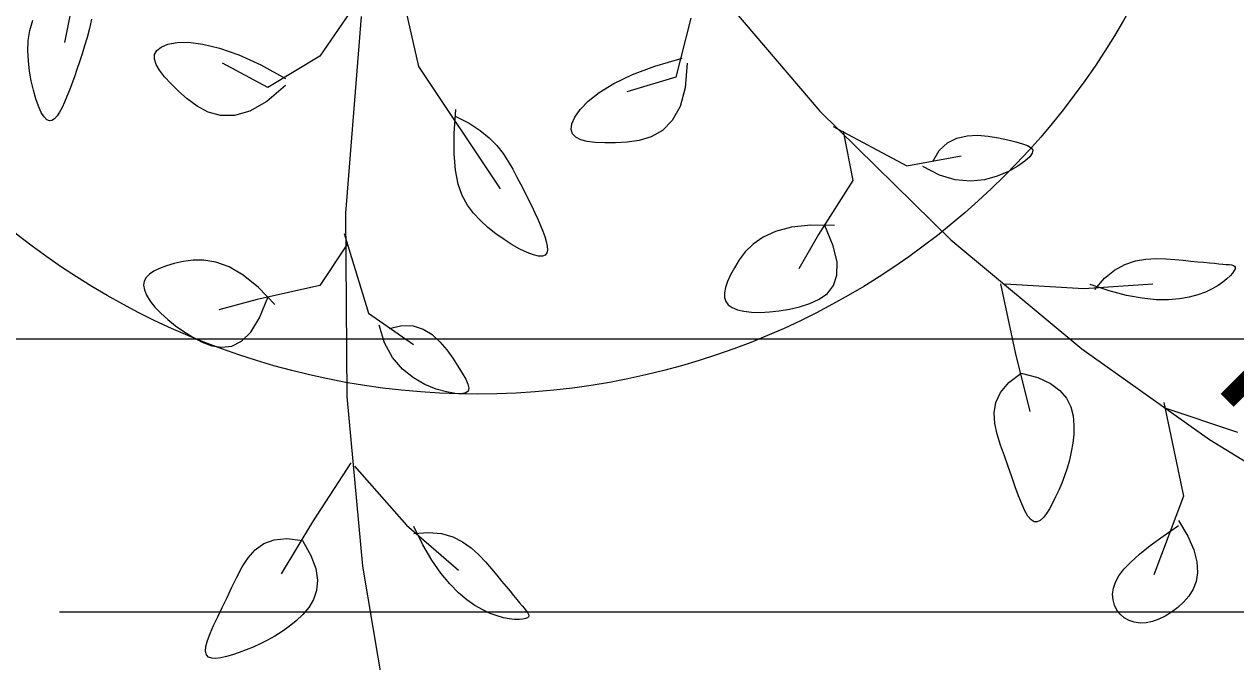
# Model space of a CAD drawing. Header units: centimetres. Extents: x -26724 to 60145, y -23645 to 6771.
# Drawn here: x -19266.5 to -19217.23, y 998.86 to 1024.82 of the extents above; entities that cross this region are included whole.
import ezdxf

# ---------------------------------------------------------------- set-up
doc = ezdxf.new("R2010")
doc.units = ezdxf.units.CM
for name, pattern in [('AUSGEZOGEN', [0]), ('DALEKOVOD_VN', [5, 2.5, -2.5]), ('PUNKT2_S9', [0.35, 0.15, -0.1, 0, -0.1])]:
    doc.linetypes.add(name, pattern=pattern)
doc.layers.add('3.IZGLED 2', color=7, linetype='Continuous', lineweight=9, true_color=0x4a4a4a)
doc.layers.add('4.KOTE', color=88, linetype='Continuous', lineweight=15)
doc.layers.add('Moebel', color=252, linetype='PUNKT2_S9', lineweight=13)
doc.styles.get("Standard").update_dxf_attribs({"font": 'calibri.ttf'})
doc.dimstyles.new('ja 1 50', dxfattribs={"dimtxt": 10, "dimasz": 5, "dimexe": 5, "dimexo": 5, "dimgap": 1, "dimtad": 1, "dimdec": 0, "dimtxsty": 'Standard', "dimblk": 'ARCHTICK', "dimcen": 2.5, "dimclrd": 256, "dimclrt": 7, "dimadec": 0, "dimazin": 0, "dimtfac": 1, "dimtdec": 0, "dimtix": 1, "dimtmove": 1, "dimatfit": 3, "dimldrblk": 'ARCHTICK', "dimfxl": 10, "dimfxlon": 1, "dimlwd": 0, "dimlwe": 9, "dimarcsym": 0})

# ---------------------------------------------------------------- blocks, each defined once
blk = doc.blocks.new('ggggt')
at = {"layer": 'Moebel', "color": 91, "linetype": 'AUSGEZOGEN', "lineweight": 18, "transparency": 33554687}
for p, q in [((1552.112, 1980.03, 13.5), (1550.936, 1974.158, 13.5)), ((1564.101, 1978.578, 13.5), (1565.343, 1973.177, 13.5)), ((1576.458, 1977.47, 13.5), (1581.655, 1971.359, 13.5)), ((1563.17, 1976.287, 13.5), (1561.329, 1973.598, 13.5)), ((1549.526, 1974.64, 13.5), (1549.652, 1975.062, 13.5)), ((1552.034, 1975.101, 13.5), (1551.958, 1974.721, 13.5)), ((1563.007, 1975.207, 13.5), (1562.361, 1967.211, 13.5)), ((1576.409, 1975.146, 13.5), (1575.809, 1972.743, 13.5)), ((1549.466, 1974.23, 13.5), (1549.526, 1974.64, 13.5)), ((1551.958, 1974.721, 13.5), (1551.862, 1974.363, 13.5)), ((1549.454, 1973.82, 13.5), (1549.466, 1974.23, 13.5)), ((1551.862, 1974.363, 13.5), (1551.757, 1974.02, 13.5)), ((1554.868, 1973.969, 13.5), (1555.142, 1974.081, 13.5)), ((1555.142, 1974.081, 13.5), (1555.515, 1974.151, 13.5)), ((1555.515, 1974.151, 13.5), (1555.987, 1974.161, 13.5)), ((1555.987, 1974.161, 13.5), (1556.562, 1974.092, 13.5)), ((1556.562, 1974.092, 13.5), (1557.241, 1973.928, 13.5)), ((1549.474, 1973.405, 13.5), (1549.454, 1973.82, 13.5)), ((1551.651, 1973.688, 13.5), (1551.547, 1973.366, 13.5)), ((1551.757, 1974.02, 13.5), (1551.651, 1973.688, 13.5)), ((1554.594, 1973.472, 13.5), (1554.601, 1973.662, 13.5)), ((1554.601, 1973.662, 13.5), (1554.69, 1973.828, 13.5)), ((1554.69, 1973.828, 13.5), (1554.868, 1973.969, 13.5)), ((1557.241, 1973.928, 13.5), (1558.026, 1973.651, 13.5)), ((1558.026, 1973.651, 13.5), (1558.92, 1973.244, 13.5)), ((1561.329, 1973.598, 13.5), (1559.206, 1972.323, 13.5)), ((1549.52, 1972.991, 13.5), (1549.474, 1973.405, 13.5)), ((1551.444, 1973.056, 13.5), (1551.342, 1972.758, 13.5)), ((1551.547, 1973.366, 13.5), (1551.444, 1973.056, 13.5)), ((1554.664, 1973.258, 13.5), (1554.594, 1973.472, 13.5)), ((1554.804, 1973.021, 13.5), (1554.664, 1973.258, 13.5)), ((1559.206, 1972.323, 13.5), (1557.367, 1973.312, 13.5)), ((1558.92, 1973.244, 13.5), (1559.925, 1972.688, 13.5)), ((1565.343, 1973.177, 13.5), (1568.663, 1968.193, 13.5)), ((1574.036, 1972.848, 13.5), (1574.956, 1973.192, 13.5)), ((1574.956, 1973.192, 13.5), (1576.059, 1973.509, 13.5)), ((1576.259, 1973.309, 13.5), (1576.184, 1972.309, 13.5)), ((1549.588, 1972.589, 13.5), (1549.52, 1972.991, 13.5)), ((1549.673, 1972.209, 13.5), (1549.588, 1972.589, 13.5)), ((1551.342, 1972.758, 13.5), (1551.24, 1972.475, 13.5)), ((1555.007, 1972.762, 13.5), (1554.804, 1973.021, 13.5)), ((1555.266, 1972.48, 13.5), (1555.007, 1972.762, 13.5)), ((1573.284, 1972.489, 13.5), (1574.036, 1972.848, 13.5)), ((1575.809, 1972.743, 13.5), (1573.81, 1972.142, 13.5)), ((1549.771, 1971.861, 13.5), (1549.673, 1972.209, 13.5)), ((1551.14, 1972.207, 13.5), (1551.039, 1971.955, 13.5)), ((1551.24, 1972.475, 13.5), (1551.14, 1972.207, 13.5)), ((1555.574, 1972.177, 13.5), (1555.266, 1972.48, 13.5)), ((1555.928, 1971.86, 13.5), (1555.574, 1972.177, 13.5)), ((1559.925, 1972.405, 13.5), (1559.164, 1971.751, 13.5)), ((1572.233, 1971.766, 13.5), (1572.688, 1972.124, 13.5)), ((1572.688, 1972.124, 13.5), (1573.284, 1972.489, 13.5)), ((1576.184, 1972.309, 13.5), (1575.975, 1971.541, 13.5)), ((1549.879, 1971.557, 13.5), (1549.771, 1971.861, 13.5)), ((1550.939, 1971.721, 13.5), (1550.839, 1971.507, 13.5)), ((1551.039, 1971.955, 13.5), (1550.939, 1971.721, 13.5)), ((1556.328, 1971.561, 13.5), (1555.928, 1971.86, 13.5)), ((1559.164, 1971.751, 13.5), (1558.473, 1971.356, 13.5)), ((1571.906, 1971.426, 13.5), (1572.233, 1971.766, 13.5)), ((1549.991, 1971.307, 13.5), (1549.879, 1971.557, 13.5)), ((1550.105, 1971.122, 13.5), (1549.991, 1971.307, 13.5)), ((1550.216, 1971.008, 13.5), (1550.105, 1971.122, 13.5)), ((1550.637, 1971.163, 13.5), (1550.534, 1971.047, 13.5)), ((1550.738, 1971.318, 13.5), (1550.637, 1971.163, 13.5)), ((1550.839, 1971.507, 13.5), (1550.738, 1971.318, 13.5)), ((1556.779, 1971.322, 13.5), (1556.328, 1971.561, 13.5)), ((1557.284, 1971.181, 13.5), (1556.779, 1971.322, 13.5)), ((1557.848, 1971.179, 13.5), (1557.284, 1971.181, 13.5)), ((1558.473, 1971.356, 13.5), (1557.848, 1971.179, 13.5)), ((1566.785, 1970.446, 13.5), (1566.856, 1971.421, 13.5)), ((1566.856, 1971.138, 13.5), (1567.392, 1970.863, 13.5)), ((1571.578, 1970.839, 13.5), (1571.692, 1971.113, 13.5)), ((1571.692, 1971.113, 13.5), (1571.906, 1971.426, 13.5)), ((1575.975, 1971.541, 13.5), (1575.658, 1970.974, 13.5)), ((1581.655, 1971.359, 13.5), (1586.986, 1966.12, 13.5)), ((1550.324, 1970.962, 13.5), (1550.216, 1971.008, 13.5)), ((1550.43, 1970.978, 13.5), (1550.324, 1970.962, 13.5)), ((1550.534, 1971.047, 13.5), (1550.43, 1970.978, 13.5)), ((1567.392, 1970.863, 13.5), (1567.839, 1970.573, 13.5)), ((1571.552, 1970.613, 13.5), (1571.578, 1970.839, 13.5)), ((1571.606, 1970.433, 13.5), (1571.552, 1970.613, 13.5)), ((1575.658, 1970.974, 13.5), (1575.258, 1970.577, 13.5)), ((1582.206, 1970.74, 13.5), (1585.204, 1969.138, 13.5)), ((1566.781, 1969.629, 13.5), (1566.785, 1970.446, 13.5)), ((1567.839, 1970.573, 13.5), (1568.211, 1970.269, 13.5)), ((1568.211, 1970.269, 13.5), (1568.519, 1969.956, 13.5)), ((1571.736, 1970.294, 13.5), (1571.606, 1970.433, 13.5)), ((1571.936, 1970.193, 13.5), (1571.736, 1970.294, 13.5)), ((1572.203, 1970.124, 13.5), (1571.936, 1970.193, 13.5)), ((1572.529, 1970.084, 13.5), (1572.203, 1970.124, 13.5)), ((1573.818, 1970.097, 13.5), (1573.344, 1970.072, 13.5)), ((1574.313, 1970.169, 13.5), (1573.818, 1970.097, 13.5)), ((1574.801, 1970.319, 13.5), (1574.313, 1970.169, 13.5)), ((1575.258, 1970.577, 13.5), (1574.801, 1970.319, 13.5)), ((1582.606, 1970.54, 13.5), (1583.006, 1968.537, 13.5)), ((1586.85, 1970.064, 13.5), (1587.232, 1970.257, 13.5)), ((1587.232, 1970.257, 13.5), (1587.648, 1970.353, 13.5)), ((1587.648, 1970.353, 13.5), (1588.079, 1970.374, 13.5)), ((1588.079, 1970.374, 13.5), (1588.51, 1970.339, 13.5)), ((1588.51, 1970.339, 13.5), (1588.924, 1970.27, 13.5)), ((1588.924, 1970.27, 13.5), (1589.303, 1970.189, 13.5)), ((1589.303, 1970.189, 13.5), (1589.632, 1970.11, 13.5)), ((1589.632, 1970.11, 13.5), (1589.904, 1970.034, 13.5)), ((1566.839, 1968.95, 13.5), (1566.781, 1969.629, 13.5)), ((1568.519, 1969.956, 13.5), (1568.774, 1969.636, 13.5)), ((1568.774, 1969.636, 13.5), (1568.988, 1969.314, 13.5)), ((1572.911, 1970.068, 13.5), (1572.529, 1970.084, 13.5)), ((1573.344, 1970.072, 13.5), (1572.911, 1970.068, 13.5)), ((1586.255, 1969.304, 13.5), (1586.519, 1969.754, 13.5)), ((1586.519, 1969.754, 13.5), (1586.85, 1970.064, 13.5)), ((1589.904, 1970.034, 13.5), (1590.113, 1969.955, 13.5)), ((1590.113, 1969.955, 13.5), (1590.253, 1969.867, 13.5)), ((1590.301, 1969.644, 13.5), (1590.198, 1969.498, 13.5)), ((1590.253, 1969.867, 13.5), (1590.317, 1969.766, 13.5)), ((1590.317, 1969.766, 13.5), (1590.301, 1969.644, 13.5)), ((1568.988, 1969.314, 13.5), (1569.173, 1968.993, 13.5)), ((1585.204, 1969.138, 13.5), (1587.403, 1969.539, 13.5)), ((1589.712, 1969.114, 13.5), (1589.334, 1968.9, 13.5)), ((1590.003, 1969.321, 13.5), (1589.712, 1969.114, 13.5)), ((1590.198, 1969.498, 13.5), (1590.003, 1969.321, 13.5)), ((1566.952, 1968.389, 13.5), (1566.839, 1968.95, 13.5)), ((1569.173, 1968.993, 13.5), (1569.341, 1968.676, 13.5)), ((1569.341, 1968.676, 13.5), (1569.502, 1968.366, 13.5)), ((1586.523, 1968.747, 13.5), (1585.855, 1969.104, 13.5)), ((1587.17, 1968.558, 13.5), (1586.523, 1968.747, 13.5)), ((1588.879, 1968.708, 13.5), (1588.36, 1968.568, 13.5)), ((1589.334, 1968.9, 13.5), (1588.879, 1968.708, 13.5)), ((1567.116, 1967.925, 13.5), (1566.952, 1968.389, 13.5)), ((1569.502, 1968.366, 13.5), (1569.656, 1968.065, 13.5)), ((1583.006, 1968.537, 13.5), (1581.606, 1966.335, 13.5)), ((1587.786, 1968.508, 13.5), (1587.17, 1968.558, 13.5)), ((1588.36, 1968.568, 13.5), (1587.786, 1968.508, 13.5)), ((1567.325, 1967.536, 13.5), (1567.116, 1967.925, 13.5)), ((1569.656, 1968.065, 13.5), (1569.802, 1967.772, 13.5)), ((1569.802, 1967.772, 13.5), (1569.94, 1967.49, 13.5)), ((1562.361, 1967.211, 13.5), (1562.426, 1959.736, 13.5)), ((1567.573, 1967.204, 13.5), (1567.325, 1967.536, 13.5)), ((1567.854, 1966.906, 13.5), (1567.573, 1967.204, 13.5)), ((1569.94, 1967.49, 13.5), (1570.069, 1967.218, 13.5)), ((1570.069, 1967.218, 13.5), (1570.187, 1966.957, 13.5)), ((1568.162, 1966.627, 13.5), (1567.854, 1966.906, 13.5)), ((1570.187, 1966.957, 13.5), (1570.294, 1966.708, 13.5)), ((1570.294, 1966.708, 13.5), (1570.389, 1966.472, 13.5)), ((1581.297, 1966.718, 13.5), (1580.506, 1966.632, 13.5)), ((1582.256, 1966.701, 13.5), (1581.297, 1966.718, 13.5)), ((1582.203, 1965.881, 13.5), (1581.857, 1966.701, 13.5)), ((1562.313, 1966.383, 13.5), (1563.301, 1963.13, 13.5)), ((1568.488, 1966.367, 13.5), (1568.162, 1966.627, 13.5)), ((1568.82, 1966.13, 13.5), (1568.488, 1966.367, 13.5)), ((1570.389, 1966.472, 13.5), (1570.47, 1966.25, 13.5)), ((1570.47, 1966.25, 13.5), (1570.532, 1966.045, 13.5)), ((1579.349, 1966.223, 13.5), (1578.945, 1965.938, 13.5)), ((1579.863, 1966.461, 13.5), (1579.349, 1966.223, 13.5)), ((1580.506, 1966.632, 13.5), (1579.863, 1966.461, 13.5)), ((1581.606, 1966.335, 13.5), (1580.807, 1964.933, 13.5)), ((1562.454, 1965.959, 13.5), (1561.321, 1964.26, 13.5)), ((1569.149, 1965.921, 13.5), (1568.82, 1966.13, 13.5)), ((1569.464, 1965.745, 13.5), (1569.149, 1965.921, 13.5)), ((1569.755, 1965.606, 13.5), (1569.464, 1965.745, 13.5)), ((1570.532, 1966.045, 13.5), (1570.57, 1965.863, 13.5)), ((1570.58, 1965.709, 13.5), (1570.555, 1965.586, 13.5)), ((1570.57, 1965.863, 13.5), (1570.58, 1965.709, 13.5)), ((1578.945, 1965.938, 13.5), (1578.63, 1965.624, 13.5)), ((1582.361, 1965.213, 13.5), (1582.203, 1965.881, 13.5)), ((1586.986, 1966.12, 13.5), (1592.317, 1961.684, 13.5)), ((1555.764, 1965.237, 13.5), (1555.403, 1965.15, 13.5)), ((1556.167, 1965.294, 13.5), (1555.764, 1965.237, 13.5)), ((1556.612, 1965.294, 13.5), (1556.167, 1965.294, 13.5)), ((1557.099, 1965.209, 13.5), (1556.612, 1965.294, 13.5)), ((1557.631, 1965.014, 13.5), (1557.099, 1965.209, 13.5)), ((1570.011, 1965.509, 13.5), (1569.755, 1965.606, 13.5)), ((1570.223, 1965.458, 13.5), (1570.011, 1965.509, 13.5)), ((1570.382, 1965.456, 13.5), (1570.223, 1965.458, 13.5)), ((1570.491, 1965.5, 13.5), (1570.382, 1965.456, 13.5)), ((1570.555, 1965.586, 13.5), (1570.491, 1965.5, 13.5)), ((1578.385, 1965.299, 13.5), (1578.192, 1964.982, 13.5)), ((1578.63, 1965.624, 13.5), (1578.385, 1965.299, 13.5)), ((1582.356, 1964.679, 13.5), (1582.361, 1965.213, 13.5)), ((1594.068, 1965.121, 13.5), (1594.494, 1965.264, 13.5)), ((1594.494, 1965.264, 13.5), (1594.918, 1965.337, 13.5)), ((1594.918, 1965.337, 13.5), (1595.332, 1965.358, 13.5)), ((1595.332, 1965.358, 13.5), (1595.729, 1965.345, 13.5)), ((1595.729, 1965.345, 13.5), (1596.1, 1965.316, 13.5)), ((1596.1, 1965.316, 13.5), (1596.44, 1965.286, 13.5)), ((1596.44, 1965.286, 13.5), (1596.749, 1965.257, 13.5)), ((1596.749, 1965.257, 13.5), (1597.028, 1965.23, 13.5)), ((1597.028, 1965.23, 13.5), (1597.28, 1965.205, 13.5)), ((1597.28, 1965.205, 13.5), (1597.507, 1965.183, 13.5)), ((1597.507, 1965.183, 13.5), (1597.709, 1965.163, 13.5)), ((1597.709, 1965.163, 13.5), (1597.889, 1965.146, 13.5)), ((1554.393, 1964.724, 13.5), (1554.261, 1964.589, 13.5)), ((1554.576, 1964.844, 13.5), (1554.393, 1964.724, 13.5)), ((1554.807, 1964.954, 13.5), (1554.576, 1964.844, 13.5)), ((1555.083, 1965.055, 13.5), (1554.807, 1964.954, 13.5)), ((1555.403, 1965.15, 13.5), (1555.083, 1965.055, 13.5)), ((1558.206, 1964.68, 13.5), (1557.631, 1965.014, 13.5)), ((1558.827, 1964.182, 13.5), (1558.206, 1964.68, 13.5)), ((1578.033, 1964.689, 13.5), (1577.909, 1964.422, 13.5)), ((1578.192, 1964.982, 13.5), (1578.033, 1964.689, 13.5)), ((1582.217, 1964.261, 13.5), (1582.356, 1964.679, 13.5)), ((1593.239, 1964.556, 13.5), (1593.647, 1964.891, 13.5)), ((1593.647, 1964.891, 13.5), (1594.068, 1965.121, 13.5)), ((1597.889, 1965.146, 13.5), (1598.049, 1965.132, 13.5)), ((1598.049, 1965.132, 13.5), (1598.189, 1965.121, 13.5)), ((1598.189, 1965.121, 13.5), (1598.309, 1965.109, 13.5)), ((1598.309, 1965.109, 13.5), (1598.407, 1965.095, 13.5)), ((1598.45, 1964.768, 13.5), (1598.352, 1964.653, 13.5)), ((1598.407, 1965.095, 13.5), (1598.482, 1965.074, 13.5)), ((1598.515, 1964.865, 13.5), (1598.45, 1964.768, 13.5)), ((1598.482, 1965.074, 13.5), (1598.532, 1965.044, 13.5)), ((1598.55, 1964.943, 13.5), (1598.515, 1964.865, 13.5)), ((1598.532, 1965.044, 13.5), (1598.555, 1965.001, 13.5)), ((1598.555, 1965.001, 13.5), (1598.55, 1964.943, 13.5)), ((1554.181, 1964.438, 13.5), (1554.156, 1964.268, 13.5)), ((1554.156, 1964.268, 13.5), (1554.188, 1964.077, 13.5)), ((1554.261, 1964.589, 13.5), (1554.181, 1964.438, 13.5)), ((1561.321, 1964.26, 13.5), (1558.774, 1963.692, 13.5)), ((1559.493, 1963.492, 13.5), (1558.827, 1964.182, 13.5)), ((1577.823, 1964.181, 13.5), (1577.779, 1963.966, 13.5)), ((1577.909, 1964.422, 13.5), (1577.823, 1964.181, 13.5)), ((1581.969, 1963.941, 13.5), (1582.217, 1964.261, 13.5)), ((1589.003, 1964.332, 13.5), (1589.602, 1961.529, 13.5)), ((1589.203, 1964.332, 13.5), (1592.401, 1964.132, 13.5)), ((1592.401, 1964.132, 13.5), (1595.2, 1964.332, 13.5)), ((1593.435, 1964.039, 13.5), (1592.651, 1964.298, 13.5)), ((1592.851, 1964.098, 13.5), (1593.239, 1964.556, 13.5)), ((1597.855, 1964.255, 13.5), (1597.618, 1964.122, 13.5)), ((1598.055, 1964.392, 13.5), (1597.855, 1964.255, 13.5)), ((1598.22, 1964.526, 13.5), (1598.055, 1964.392, 13.5)), ((1598.352, 1964.653, 13.5), (1598.22, 1964.526, 13.5)), ((1554.188, 1964.077, 13.5), (1554.279, 1963.862, 13.5)), ((1554.279, 1963.862, 13.5), (1554.424, 1963.629, 13.5)), ((1558.774, 1963.692, 13.5), (1557.217, 1963.267, 13.5)), ((1558.875, 1962.95, 13.5), (1559.21, 1963.774, 13.5)), ((1577.779, 1963.966, 13.5), (1577.781, 1963.777, 13.5)), ((1577.781, 1963.777, 13.5), (1577.831, 1963.614, 13.5)), ((1581.254, 1963.527, 13.5), (1581.639, 1963.702, 13.5)), ((1581.639, 1963.702, 13.5), (1581.969, 1963.941, 13.5)), ((1594.14, 1963.855, 13.5), (1593.435, 1964.039, 13.5)), ((1594.771, 1963.739, 13.5), (1594.14, 1963.855, 13.5)), ((1595.336, 1963.683, 13.5), (1594.771, 1963.739, 13.5)), ((1596.285, 1963.714, 13.5), (1595.838, 1963.677, 13.5)), ((1596.681, 1963.784, 13.5), (1596.285, 1963.714, 13.5)), ((1597.033, 1963.881, 13.5), (1596.681, 1963.784, 13.5)), ((1597.344, 1963.995, 13.5), (1597.033, 1963.881, 13.5)), ((1597.618, 1964.122, 13.5), (1597.344, 1963.995, 13.5)), ((1554.424, 1963.629, 13.5), (1554.619, 1963.383, 13.5)), ((1554.619, 1963.383, 13.5), (1554.858, 1963.13, 13.5)), ((1577.831, 1963.614, 13.5), (1577.933, 1963.476, 13.5)), ((1577.933, 1963.476, 13.5), (1578.092, 1963.364, 13.5)), ((1578.092, 1963.364, 13.5), (1578.308, 1963.276, 13.5)), ((1578.308, 1963.276, 13.5), (1578.575, 1963.214, 13.5)), ((1578.575, 1963.214, 13.5), (1578.887, 1963.178, 13.5)), ((1579.612, 1963.184, 13.5), (1580.01, 1963.227, 13.5)), ((1580.01, 1963.227, 13.5), (1580.422, 1963.298, 13.5)), ((1580.422, 1963.298, 13.5), (1580.84, 1963.397, 13.5)), ((1580.84, 1963.397, 13.5), (1581.254, 1963.527, 13.5)), ((1595.838, 1963.677, 13.5), (1595.336, 1963.683, 13.5)), ((1554.858, 1963.13, 13.5), (1555.136, 1962.875, 13.5)), ((1555.136, 1962.875, 13.5), (1555.448, 1962.624, 13.5)), ((1558.514, 1962.366, 13.5), (1558.875, 1962.95, 13.5)), ((1563.301, 1963.13, 13.5), (1565.139, 1961.859, 13.5)), ((1578.887, 1963.178, 13.5), (1579.235, 1963.167, 13.5)), ((1579.235, 1963.167, 13.5), (1579.612, 1963.184, 13.5)), ((1555.448, 1962.624, 13.5), (1555.79, 1962.382, 13.5)), ((1555.79, 1962.382, 13.5), (1556.155, 1962.157, 13.5)), ((1558.133, 1961.991, 13.5), (1558.514, 1962.366, 13.5)), ((1563.956, 1961.922, 13.5), (1563.736, 1962.646, 13.5)), ((1564.161, 1962.505, 13.5), (1564.665, 1962.636, 13.5)), ((1564.665, 1962.636, 13.5), (1565.119, 1962.621, 13.5)), ((1565.119, 1962.621, 13.5), (1565.526, 1962.488, 13.5)), ((1565.526, 1962.488, 13.5), (1565.887, 1962.262, 13.5)), ((1565.887, 1962.262, 13.5), (1566.207, 1961.971, 13.5)), ((1556.155, 1962.157, 13.5), (1556.539, 1961.956, 13.5)), ((1556.539, 1961.956, 13.5), (1556.935, 1961.808, 13.5)), ((1556.935, 1961.808, 13.5), (1557.337, 1961.743, 13.5)), ((1557.337, 1961.743, 13.5), (1557.739, 1961.794, 13.5)), ((1557.739, 1961.794, 13.5), (1558.133, 1961.991, 13.5)), ((1564.281, 1961.33, 13.5), (1563.956, 1961.922, 13.5)), ((1566.207, 1961.971, 13.5), (1566.487, 1961.642, 13.5)), ((1564.681, 1960.859, 13.5), (1564.281, 1961.33, 13.5)), ((1566.487, 1961.642, 13.5), (1566.731, 1961.301, 13.5)), ((1566.731, 1961.301, 13.5), (1566.942, 1960.975, 13.5)), ((1589.602, 1961.529, 13.5), (1590.202, 1959.126, 13.5)), ((1592.317, 1961.684, 13.5), (1597.514, 1957.986, 13.5)), ((1565.128, 1960.496, 13.5), (1564.681, 1960.859, 13.5)), ((1566.942, 1960.975, 13.5), (1567.119, 1960.687, 13.5)), ((1565.595, 1960.228, 13.5), (1565.128, 1960.496, 13.5)), ((1567.119, 1960.687, 13.5), (1567.258, 1960.441, 13.5)), ((1567.258, 1960.441, 13.5), (1567.349, 1960.237, 13.5)), ((1567.349, 1960.237, 13.5), (1567.386, 1960.076, 13.5)), ((1589.013, 1959.909, 13.5), (1589.347, 1960.309, 13.5)), ((1589.347, 1960.309, 13.5), (1589.853, 1960.694, 13.5)), ((1589.853, 1960.694, 13.5), (1590.521, 1960.512, 13.5)), ((1589.853, 1960.694, 13.5), (1589.853, 1960.694, 13.5)), ((1590.521, 1960.512, 13.5), (1591.039, 1960.275, 13.5)), ((1591.039, 1960.275, 13.5), (1591.424, 1959.99, 13.5)), ((1566.052, 1960.042, 13.5), (1565.595, 1960.228, 13.5)), ((1566.47, 1959.926, 13.5), (1566.052, 1960.042, 13.5)), ((1566.823, 1959.867, 13.5), (1566.47, 1959.926, 13.5)), ((1567.086, 1959.854, 13.5), (1566.823, 1959.867, 13.5)), ((1567.262, 1959.884, 13.5), (1567.086, 1959.854, 13.5)), ((1567.36, 1959.959, 13.5), (1567.262, 1959.884, 13.5)), ((1567.386, 1960.076, 13.5), (1567.36, 1959.959, 13.5)), ((1588.824, 1959.495, 13.5), (1589.013, 1959.909, 13.5)), ((1591.424, 1959.99, 13.5), (1591.694, 1959.669, 13.5)), ((1562.426, 1959.736, 13.5), (1563.059, 1952.83, 13.5)), ((1588.755, 1959.071, 13.5), (1588.824, 1959.495, 13.5)), ((1591.694, 1959.669, 13.5), (1591.867, 1959.321, 13.5)), ((1591.867, 1959.321, 13.5), (1591.961, 1958.955, 13.5)), ((1595.65, 1959.492, 13.5), (1596.45, 1955.687, 13.5)), ((1595.65, 1959.292, 13.5), (1598.649, 1958.291, 13.5)), ((1588.781, 1958.639, 13.5), (1588.755, 1959.071, 13.5)), ((1591.961, 1958.955, 13.5), (1591.995, 1958.58, 13.5)), ((1588.876, 1958.201, 13.5), (1588.781, 1958.639, 13.5)), ((1591.995, 1958.58, 13.5), (1591.985, 1958.207, 13.5)), ((1589.014, 1957.762, 13.5), (1588.876, 1958.201, 13.5)), ((1591.948, 1957.844, 13.5), (1591.889, 1957.491, 13.5)), ((1591.985, 1958.207, 13.5), (1591.948, 1957.844, 13.5)), ((1597.514, 1957.986, 13.5), (1602.444, 1954.959, 13.5)), ((1589.17, 1957.323, 13.5), (1589.014, 1957.762, 13.5)), ((1589.322, 1956.888, 13.5), (1589.17, 1957.323, 13.5)), ((1591.889, 1957.491, 13.5), (1591.812, 1957.151, 13.5)), ((1562.588, 1957.046, 13.5), (1561.03, 1954.64, 13.5)), ((1562.729, 1956.905, 13.5), (1564.849, 1954.502, 13.5)), ((1589.468, 1956.465, 13.5), (1589.322, 1956.888, 13.5)), ((1591.719, 1956.824, 13.5), (1591.613, 1956.51, 13.5)), ((1591.812, 1957.151, 13.5), (1591.719, 1956.824, 13.5)), ((1589.608, 1956.065, 13.5), (1589.468, 1956.465, 13.5)), ((1591.613, 1956.51, 13.5), (1591.498, 1956.21, 13.5)), ((1589.742, 1955.696, 13.5), (1589.608, 1956.065, 13.5)), ((1591.377, 1955.925, 13.5), (1591.252, 1955.654, 13.5)), ((1591.498, 1956.21, 13.5), (1591.377, 1955.925, 13.5)), ((1589.873, 1955.367, 13.5), (1589.742, 1955.696, 13.5)), ((1590.001, 1955.089, 13.5), (1589.873, 1955.367, 13.5)), ((1591.127, 1955.4, 13.5), (1591.002, 1955.17, 13.5)), ((1591.252, 1955.654, 13.5), (1591.127, 1955.4, 13.5)), ((1596.45, 1955.687, 13.5), (1595.25, 1952.483, 13.5)), ((1590.127, 1954.87, 13.5), (1590.001, 1955.089, 13.5)), ((1590.253, 1954.72, 13.5), (1590.127, 1954.87, 13.5)), ((1590.877, 1954.971, 13.5), (1590.752, 1954.811, 13.5)), ((1591.002, 1955.17, 13.5), (1590.877, 1954.971, 13.5)), ((1561.03, 1954.64, 13.5), (1559.755, 1952.517, 13.5)), ((1564.849, 1954.502, 13.5), (1566.97, 1952.664, 13.5)), ((1565.514, 1953.705, 13.5), (1565.144, 1954.442, 13.5)), ((1590.378, 1954.645, 13.5), (1590.253, 1954.72, 13.5)), ((1590.502, 1954.64, 13.5), (1590.378, 1954.645, 13.5)), ((1590.627, 1954.698, 13.5), (1590.502, 1954.64, 13.5)), ((1590.752, 1954.811, 13.5), (1590.627, 1954.698, 13.5)), ((1595.626, 1954.058, 13.5), (1596.25, 1954.486, 13.5)), ((1596.25, 1954.686, 13.5), (1596.627, 1954.051, 13.5)), ((1559.041, 1953.752, 13.5), (1559.467, 1953.911, 13.5)), ((1559.467, 1953.911, 13.5), (1559.987, 1953.958, 13.5)), ((1559.987, 1953.958, 13.5), (1560.616, 1953.872, 13.5)), ((1560.616, 1953.872, 13.5), (1560.96, 1953.271, 13.5)), ((1560.616, 1953.872, 13.5), (1560.616, 1953.872, 13.5)), ((1565.144, 1954.159, 13.5), (1565.742, 1954.209, 13.5)), ((1565.742, 1954.209, 13.5), (1566.267, 1954.157, 13.5)), ((1566.267, 1954.157, 13.5), (1566.728, 1954.022, 13.5)), ((1566.728, 1954.022, 13.5), (1567.13, 1953.822, 13.5)), ((1595.098, 1953.672, 13.5), (1595.626, 1954.058, 13.5)), ((1596.627, 1954.051, 13.5), (1596.871, 1953.494, 13.5)), ((1558.405, 1953.177, 13.5), (1558.693, 1953.501, 13.5)), ((1558.693, 1953.501, 13.5), (1559.041, 1953.752, 13.5)), ((1565.883, 1953.077, 13.5), (1565.514, 1953.705, 13.5)), ((1567.13, 1953.822, 13.5), (1567.481, 1953.574, 13.5)), ((1567.481, 1953.574, 13.5), (1567.789, 1953.296, 13.5)), ((1594.661, 1953.322, 13.5), (1595.098, 1953.672, 13.5)), ((1596.871, 1953.494, 13.5), (1596.998, 1953.006, 13.5)), ((1558.163, 1952.801, 13.5), (1558.405, 1953.177, 13.5)), ((1560.96, 1953.271, 13.5), (1561.158, 1952.737, 13.5)), ((1566.248, 1952.548, 13.5), (1565.883, 1953.077, 13.5)), ((1567.789, 1953.296, 13.5), (1568.06, 1953.007, 13.5)), ((1568.06, 1953.007, 13.5), (1568.302, 1952.723, 13.5)), ((1594.031, 1952.71, 13.5), (1594.307, 1953.003, 13.5)), ((1594.307, 1953.003, 13.5), (1594.661, 1953.322, 13.5)), ((1596.998, 1953.006, 13.5), (1597.024, 1952.581, 13.5)), ((1557.75, 1951.972, 13.5), (1557.95, 1952.392, 13.5)), ((1557.95, 1952.392, 13.5), (1558.163, 1952.801, 13.5)), ((1561.158, 1952.737, 13.5), (1561.23, 1952.264, 13.5)), ((1563.059, 1952.83, 13.5), (1564.119, 1946.54, 13.5)), ((1566.607, 1952.109, 13.5), (1566.248, 1952.548, 13.5)), ((1568.302, 1952.723, 13.5), (1568.521, 1952.462, 13.5)), ((1568.521, 1952.462, 13.5), (1568.719, 1952.223, 13.5)), ((1593.684, 1952.18, 13.5), (1593.825, 1952.437, 13.5)), ((1593.825, 1952.437, 13.5), (1594.031, 1952.71, 13.5)), ((1597.024, 1952.581, 13.5), (1596.966, 1952.212, 13.5)), ((1557.55, 1951.556, 13.5), (1557.75, 1951.972, 13.5)), ((1561.23, 1952.264, 13.5), (1561.194, 1951.846, 13.5)), ((1566.958, 1951.75, 13.5), (1566.607, 1952.109, 13.5)), ((1568.719, 1952.223, 13.5), (1568.898, 1952.006, 13.5)), ((1568.898, 1952.006, 13.5), (1569.059, 1951.81, 13.5)), ((1593.57, 1951.692, 13.5), (1593.601, 1951.933, 13.5)), ((1593.601, 1951.933, 13.5), (1593.684, 1952.18, 13.5)), ((1596.84, 1951.891, 13.5), (1596.662, 1951.611, 13.5)), ((1596.966, 1952.212, 13.5), (1596.84, 1951.891, 13.5)), ((1557.354, 1951.155, 13.5), (1557.55, 1951.556, 13.5)), ((1561.07, 1951.478, 13.5), (1560.877, 1951.152, 13.5)), ((1561.194, 1951.846, 13.5), (1561.07, 1951.478, 13.5)), ((1567.3, 1951.46, 13.5), (1566.958, 1951.75, 13.5)), ((1567.63, 1951.229, 13.5), (1567.3, 1951.46, 13.5)), ((1569.059, 1951.81, 13.5), (1569.203, 1951.635, 13.5)), ((1569.203, 1951.635, 13.5), (1569.332, 1951.478, 13.5)), ((1569.332, 1951.478, 13.5), (1569.448, 1951.338, 13.5)), ((1593.586, 1951.461, 13.5), (1593.57, 1951.692, 13.5)), ((1593.646, 1951.244, 13.5), (1593.586, 1951.461, 13.5)), ((1596.45, 1951.365, 13.5), (1596.216, 1951.147, 13.5)), ((1596.662, 1951.611, 13.5), (1596.45, 1951.365, 13.5)), ((1557.17, 1950.773, 13.5), (1557.354, 1951.155, 13.5)), ((1560.877, 1951.152, 13.5), (1560.636, 1950.863, 13.5)), ((1567.947, 1951.049, 13.5), (1567.63, 1951.229, 13.5)), ((1568.248, 1950.909, 13.5), (1567.947, 1951.049, 13.5)), ((1568.531, 1950.805, 13.5), (1568.248, 1950.909, 13.5)), ((1569.448, 1951.338, 13.5), (1569.55, 1951.215, 13.5)), ((1569.55, 1951.215, 13.5), (1569.642, 1951.108, 13.5)), ((1569.642, 1951.108, 13.5), (1569.718, 1951.015, 13.5)), ((1569.718, 1951.015, 13.5), (1569.777, 1950.935, 13.5)), ((1569.777, 1950.935, 13.5), (1569.815, 1950.868, 13.5)), ((1593.745, 1951.046, 13.5), (1593.646, 1951.244, 13.5)), ((1593.879, 1950.873, 13.5), (1593.745, 1951.046, 13.5)), ((1594.044, 1950.729, 13.5), (1593.879, 1950.873, 13.5)), ((1595.969, 1950.958, 13.5), (1595.712, 1950.8, 13.5)), ((1596.216, 1951.147, 13.5), (1595.969, 1950.958, 13.5)), ((1556.864, 1950.091, 13.5), (1557.004, 1950.416, 13.5)), ((1557.004, 1950.416, 13.5), (1557.17, 1950.773, 13.5)), ((1560.366, 1950.606, 13.5), (1560.083, 1950.375, 13.5)), ((1560.636, 1950.863, 13.5), (1560.366, 1950.606, 13.5)), ((1568.793, 1950.733, 13.5), (1568.531, 1950.805, 13.5)), ((1569.031, 1950.687, 13.5), (1568.793, 1950.733, 13.5)), ((1569.243, 1950.665, 13.5), (1569.031, 1950.687, 13.5)), ((1569.425, 1950.662, 13.5), (1569.243, 1950.665, 13.5)), ((1569.576, 1950.674, 13.5), (1569.425, 1950.662, 13.5)), ((1569.691, 1950.697, 13.5), (1569.576, 1950.674, 13.5)), ((1569.771, 1950.727, 13.5), (1569.691, 1950.697, 13.5)), ((1569.815, 1950.765, 13.5), (1569.771, 1950.727, 13.5)), ((1569.815, 1950.868, 13.5), (1569.829, 1950.811, 13.5)), ((1569.829, 1950.811, 13.5), (1569.815, 1950.765, 13.5)), ((1594.236, 1950.619, 13.5), (1594.044, 1950.729, 13.5)), ((1594.451, 1950.548, 13.5), (1594.236, 1950.619, 13.5)), ((1594.684, 1950.519, 13.5), (1594.451, 1950.548, 13.5)), ((1594.932, 1950.532, 13.5), (1594.684, 1950.519, 13.5)), ((1595.189, 1950.585, 13.5), (1594.932, 1950.532, 13.5)), ((1595.45, 1950.675, 13.5), (1595.189, 1950.585, 13.5)), ((1595.712, 1950.8, 13.5), (1595.45, 1950.675, 13.5)), ((1556.758, 1949.804, 13.5), (1556.864, 1950.091, 13.5)), ((1559.497, 1949.982, 13.5), (1559.199, 1949.817, 13.5)), ((1559.792, 1950.168, 13.5), (1559.497, 1949.982, 13.5)), ((1560.083, 1950.375, 13.5), (1559.792, 1950.168, 13.5)), ((1556.675, 1949.365, 13.5), (1556.692, 1949.56, 13.5)), ((1556.692, 1949.56, 13.5), (1556.758, 1949.804, 13.5)), ((1558.321, 1949.423, 13.5), (1558.042, 1949.319, 13.5)), ((1558.609, 1949.539, 13.5), (1558.321, 1949.423, 13.5)), ((1558.903, 1949.67, 13.5), (1558.609, 1949.539, 13.5)), ((1559.199, 1949.817, 13.5), (1558.903, 1949.67, 13.5)), ((1556.71, 1949.224, 13.5), (1556.675, 1949.365, 13.5)), ((1556.795, 1949.133, 13.5), (1556.71, 1949.224, 13.5)), ((1556.925, 1949.085, 13.5), (1556.795, 1949.133, 13.5)), ((1557.093, 1949.077, 13.5), (1556.925, 1949.085, 13.5)), ((1557.294, 1949.101, 13.5), (1557.093, 1949.077, 13.5)), ((1557.523, 1949.154, 13.5), (1557.294, 1949.101, 13.5)), ((1557.774, 1949.228, 13.5), (1557.523, 1949.154, 13.5)), ((1558.042, 1949.319, 13.5), (1557.774, 1949.228, 13.5))]:
    blk.add_line(p, q, dxfattribs=at)
blk.add_circle((1567.746, 1990.122, 13.5), 30.281, dxfattribs=at)
blk = doc.blocks.new('_ArchTick')
at = {"color": 0, "linetype": 'ByBlock', "const_width": 0.15}
blk.add_lwpolyline([(-0.5, -0.5), (0.5, 0.5)], dxfattribs=at)
blk = doc.blocks.new('*D1667')
at = {"layer": '4.KOTE', "color": 0, "lineweight": 9, "transparency": 16777216}
for p, q in [((-19295.073, 2201.177), (-19295.073, 2187.862)), ((-19200.073, 2182.862), (-19200.073, 2197.862))]:
    blk.add_line(p, q, dxfattribs=at)
at = {"layer": '4.KOTE', "lineweight": 0, "transparency": 16777216}
blk.add_line((-19200.073, 2192.862), (-19295.073, 2192.862), dxfattribs=at)
at = {"layer": 'Defpoints', "color": 0, "transparency": 16777216}
for p in [(-19295.073, 2213.889, 13.5), (-19295.073, 2192.862), (-19200.073, 0, 13.5)]:
    blk.add_point(p, dxfattribs=at)
at = {"layer": '4.KOTE', "lineweight": 0, "transparency": 16777216, "xscale": 5, "yscale": 5, "zscale": 5, "rotation": 180}
blk.add_blockref('_ArchTick', (-19295.073, 2192.862), dxfattribs=at)
at = {"layer": '4.KOTE', "lineweight": 0, "transparency": 16777216, "xscale": 5, "yscale": 5, "zscale": 5}
blk.add_blockref('_ArchTick', (-19200.073, 2192.862), dxfattribs=at)
at = {"layer": '4.KOTE', "color": 7, "transparency": 16777216, "insert": (-19247.573, 2198.985), "char_height": 10, "attachment_point": 5}
blk.add_mtext('95', dxfattribs=at)
blk = doc.blocks.new('*D1725')
at = {"layer": '4.KOTE', "color": 0, "lineweight": 9, "transparency": 16777216}
for p, q in [((-19374.983, 1011.77), (-19374.983, 1017.007)), ((-19215.073, 1002.238), (-19215.073, 1017.007))]:
    blk.add_line(p, q, dxfattribs=at)
at = {"layer": '4.KOTE', "lineweight": 0, "transparency": 16777216}
blk.add_line((-19374.983, 1012.007), (-19215.073, 1012.007), dxfattribs=at)
at = {"layer": 'Defpoints', "color": 0, "transparency": 16777216}
for p in [(-19215.073, 1012.007), (-19374.983, 996.889, 54), (-19215.073, 940.889, 13.5)]:
    blk.add_point(p, dxfattribs=at)
at = {"layer": '4.KOTE', "lineweight": 0, "transparency": 16777216, "xscale": 5, "yscale": 5, "zscale": 5, "rotation": 180}
blk.add_blockref('_ArchTick', (-19374.983, 1012.007), dxfattribs=at)
at = {"layer": '4.KOTE', "lineweight": 0, "transparency": 16777216, "xscale": 5, "yscale": 5, "zscale": 5}
blk.add_blockref('_ArchTick', (-19215.073, 1012.007), dxfattribs=at)
at = {"layer": '4.KOTE', "color": 7, "transparency": 16777216, "insert": (-19295.028, 1018.13), "char_height": 10, "attachment_point": 5}
blk.add_mtext('160', dxfattribs=at)

msp = doc.modelspace()

# ---------------------------------------------------------------- linework, layer by layer
at = {"layer": '3.IZGLED 2', "color": 32, "linetype": 'DALEKOVOD_VN', "ltscale": 20, "true_color": 0xcd6928}
msp.add_line((-19215.073, 1000.889, 13.5), (-19310.073, 1000.889, 13.5), dxfattribs=at)

# ---------------------------------------------------------------- block references
msp.add_blockref('ggggt', (-20815.803, -950.076, 13.5))

# ---------------------------------------------------------------- dimensions: what is measured, and where the dimension line sits
at = {"layer": '4.KOTE'}
for base, p1, p2, picture, middle in [((-19295.073, 2192.862), (-19200.073, 0, 13.5), (-19295.073, 2213.889, 13.5), '*D1667', (-19247.573, 2198.985)), ((-19215.073, 1012.007), (-19374.983, 996.889, 54), (-19215.073, 940.889, 13.5), '*D1725', (-19295.028, 1018.13))]:
    dim = msp.add_linear_dim(base=base, p1=p1, p2=p2, dimstyle='ja 1 50', dxfattribs=at)
    dim.commit()
    dim.dimension.update_dxf_attribs({"geometry": picture, "text_midpoint": middle})

doc.saveas('drawing.dxf')
